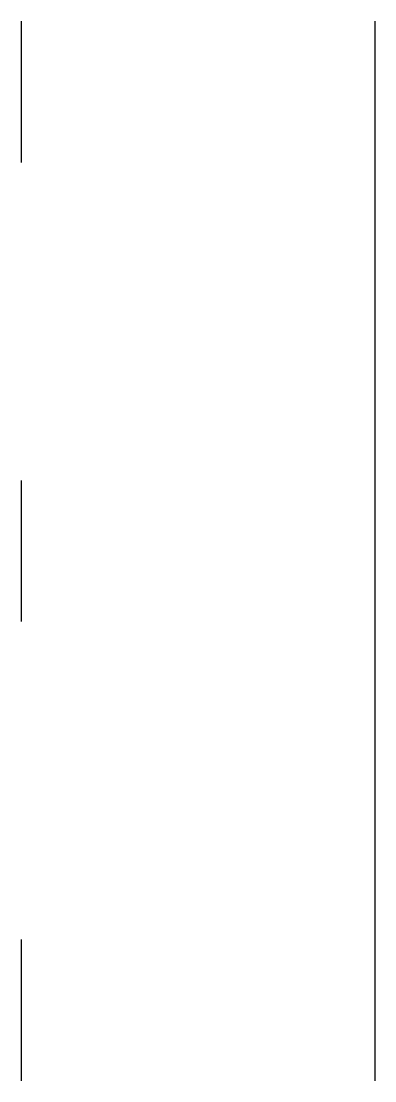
# Model space of a CAD drawing. Header units: millimetres. Extents: x 0 to 50, y -75 to 75.
import ezdxf

# ---------------------------------------------------------------- set-up
doc = ezdxf.new("R2010")
doc.units = ezdxf.units.MM

msp = doc.modelspace()

# ---------------------------------------------------------------- linework, layer by layer
at = {"color": 0, "linetype": 'ByBlock', "lineweight": -2}
for p, q in [((0, 75), (0, 55)), ((50, 75), (50, -75)), ((0, 10), (0, -10)), ((0, -55), (0, -75))]:
    msp.add_line(p, q, dxfattribs=at)

doc.saveas('drawing.dxf')
